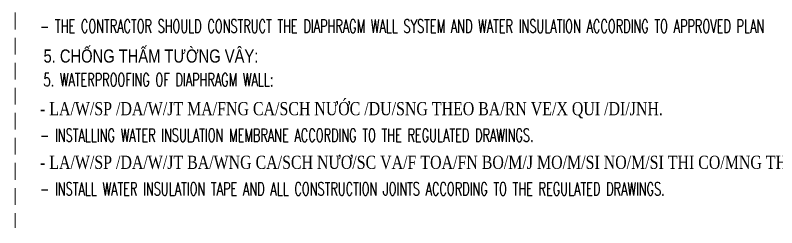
# Model space of a CAD drawing. Header units: millimetres. Extents: x -642477 to 1168880, y -27982 to 330379.
# Drawn here: x 230868 to 259800, y 109397 to 117477 of the extents above; entities that cross this region are included whole.
import ezdxf

# ---------------------------------------------------------------- set-up
doc = ezdxf.new("R2010")
doc.units = ezdxf.units.MM
doc.linetypes.add('HIDDEN2', pattern=[4.7625, 3.175, -1.5875])
for name, color, linetype, lineweight in [('NDC_S_ENG TITLE', 3, 'Continuous', 20), ('NDC_S_HIDDEN', 8, 'HIDDEN2', 13), ('NDC_S_VN TEXT', 7, 'Continuous', 20), ('TEXT 2.5', 2, 'Continuous', 20)]:
    doc.layers.add(name, color=color, linetype=linetype, lineweight=lineweight)
doc.styles.add('32831-SS-XCONC2$0$STANDARD', font='vntimeh.shx', dxfattribs={"width": 0.8, "bigfont": 'vns.shx'})
doc.styles.add('NDC_ARIAL', font='arial.ttf', dxfattribs={"width": 0.85})
doc.styles.add('NDC_ROMANS', font='romans.shx', dxfattribs={"width": 0.8, "bigfont": 'vns.shx'})

msp = doc.modelspace()

# ---------------------------------------------------------------- linework, layer by layer
at = {"layer": 'NDC_S_HIDDEN', "ltscale": 200}
msp.add_line((230867.6, 221397), (230867.6, 109397), dxfattribs=at)

# ---------------------------------------------------------------- texts
at = {"layer": 'NDC_S_ENG TITLE', "style": 'NDC_ARIAL', "width": 0.8}
msp.add_text('5. CHỐNG THẤM TƯỜNG VÂY:', height=500, dxfattribs=at).set_placement((231943.5, 115675.2))
at = {"layer": 'NDC_S_VN TEXT', "color": 3, "style": 'NDC_ROMANS', "width": 0.63}
for s, p in [('- THE CONTRACTOR SHOULD CONSTRUCT THE DIAPHRAGM WALL SYSTEM AND WATER INSULATION ACCORDING TO APPROVED PLAN', (231809.8, 116812)), ('5. WATERPROOFING OF DIAPHRAGM WALL:', (231943.5, 114775.1)), ('- INSTALLING WATER INSULATION MEMBRANE ACCORDING TO THE REGULATED DRAWINGS.', (231809.8, 112663.2)), ('- INSTALL WATER INSULATION TAPE AND ALL CONSTRUCTION JOINTS ACCORDING TO THE REGULATED DRAWINGS.', (231809.8, 110624.4))]:
    msp.add_text(s, height=500, dxfattribs=at).set_placement(p)
at = {"layer": 'TEXT 2.5', "style": '32831-SS-XCONC2$0$STANDARD', "width": 0.8}
for s, p in [('- LA/W/SP /DA/W/JT MA/FNG CA/SCH N¦íC /DU/SNG THEO BA/RN VE/X QUI /DI/JNH.', (231809.8, 113675.2)), ('- LA/W/SP /DA/W/JT BA/WNG CA/SCH N¦¥/SC VA/F TOA/FN BO/M/J MO/M/SI NO/M/SI THI CO/MNG THEO /DU/SNG QUI /DI/JNH TRONG BA/RN VE/X.', (231809.8, 111636.4))]:
    msp.add_text(s, height=500, dxfattribs=at).set_placement(p)

doc.saveas('drawing.dxf')
